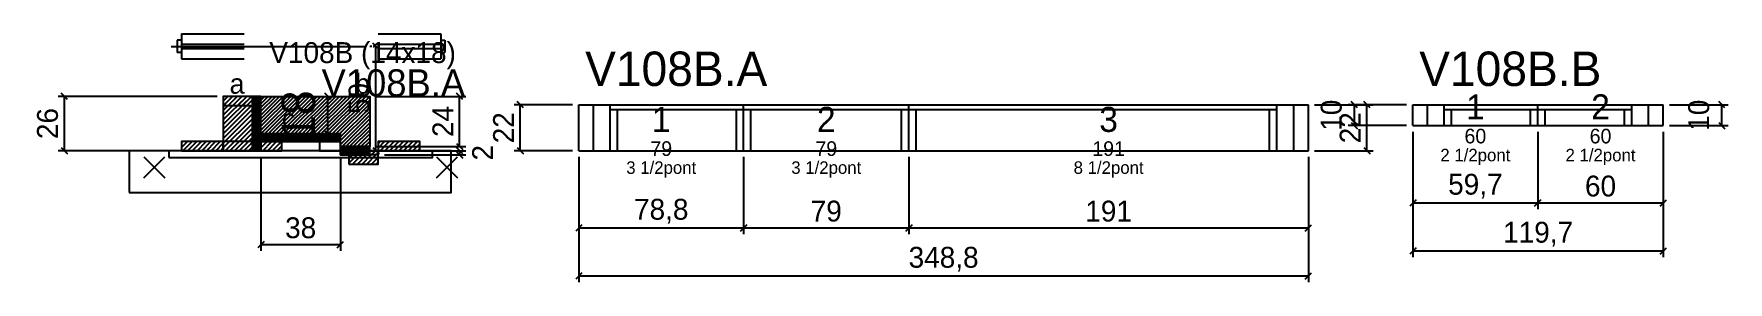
# Model space of a CAD drawing. Extents: x -69 to 742, y -85 to 34.
import ezdxf
from ezdxf.enums import TextEntityAlignment as Align

# ---------------------------------------------------------------- set-up
doc = ezdxf.new("R2010")
doc.units = 0
for name, color, linetype in [('5', 5, 'Continuous'), ('barrote', 126, 'Continuous'), ('CONCRETO', 251, 'Continuous'), ('COTA', 241, 'Continuous'), ('Cota Seção (2x)', 241, 'Continuous'), ('detalhes', 7, 'Continuous'), ('Hachura', 251, 'Continuous'), ('Madeira', 126, 'Continuous'), ('NOMENCLATURA', 7, 'Continuous'), ('Painéis', 200, 'Continuous'), ('presilha', 224, 'Continuous'), ('SARR_2.2x7', 40, 'Continuous'), ('SARR_3.5x7', 81, 'Continuous'), ('SCO-___-LAJ', 224, 'Continuous'), ('TENSOR', 224, 'Continuous'), ('texto', 7, 'Continuous'), ('Texto Seção', 7, 'Continuous')]:
    doc.layers.add(name, color=color, linetype=linetype)
doc.dimstyles.new('PAINEL', dxfattribs={"dimtxt": 10, "dimasz": 3, "dimexe": 3, "dimexo": 3, "dimgap": 3, "dimtad": 1, "dimblk": 'OBLIQUE', "dimblk1": 'OBLIQUE', "dimcen": 2.5, "dimclrd": 4, "dimclre": 4, "dimclrt": 240, "dimazin": 3, "dimtfac": 1, "dimtmove": 0, "dimatfit": 3})
doc.dimstyles.new('SECAO2X', dxfattribs={"dimtxt": 16, "dimasz": 3, "dimexe": 3, "dimexo": 3, "dimgap": 3, "dimtad": 1, "dimblk": 'OBLIQUE', "dimblk1": 'OBLIQUE', "dimcen": 2.5, "dimclrd": 4, "dimclre": 4, "dimclrt": 240, "dimazin": 3, "dimtfac": 1, "dimtmove": 0, "dimatfit": 3})

# ---------------------------------------------------------------- blocks, each defined once
blk = doc.blocks.new('_OBLIQUE')
at = {"color": 0, "linetype": 'BYBLOCK'}
blk.add_line((-0.5, -0.5), (0.5, 0.5), dxfattribs=at)

msp = doc.modelspace()

# ---------------------------------------------------------------- hatches: boundary and pattern name
at = {"layer": 'COTA'}
h = msp.add_hatch(dxfattribs=at)
h.set_pattern_fill('ANSI31', scale=0.4)
h.paths.add_polyline_path([(40, -14), (40, 4), (92, 4), (92, -20), (78, -20), (78, -14)])
at = {"layer": 'Hachura'}
h = msp.add_hatch(dxfattribs=at)
h.set_pattern_fill('ANSI31', scale=0.5)
h.paths.add_polyline_path([(22, -22), (36, -22), (36, 4), (22, 4)])
h = msp.add_hatch(dxfattribs=at)
h.set_pattern_fill('ANSI31', scale=0.5)
h.paths.add_polyline_path([(22, -0.4), (36, -0.4), (36, 4), (22, 4)])
h = msp.add_hatch(dxfattribs=at)
h.set_pattern_fill('SOLID')
h.paths.add_polyline_path([(36, -22), (40, -22), (40, 4), (36, 4)])
h = msp.add_hatch(dxfattribs=at)
h.set_pattern_fill('SOLID')
h.paths.add_polyline_path([(40, -17.6), (78, -17.6), (78, -14), (40, -14)])
h = msp.add_hatch(dxfattribs=at)
h.set_pattern_fill('ANSI31', scale=0.5)
h.paths.add_polyline_path([(2, -22), (22, -22), (22, -17.6), (2, -17.6)])
h = msp.add_hatch(dxfattribs=at)
h.set_pattern_fill('ANSI31', scale=0.5)
h.paths.add_polyline_path([(40, -22), (50, -22), (50, -17.6), (40, -17.6)])
h = msp.add_hatch(dxfattribs=at)
h.set_pattern_fill('SOLID')
h.paths.add_polyline_path([(78, -24), (92, -24), (92, -20), (78, -20)])
h = msp.add_hatch(dxfattribs=at)
h.set_pattern_fill('SOLID')
h.paths.add_polyline_path([(78, -22), (82, -22), (82, -24), (78, -24)])
h = msp.add_hatch(dxfattribs=at)
h.set_pattern_fill('ANSI31', scale=0.5)
h.paths.add_polyline_path([(82, -22), (96, -22), (96, -24), (82, -24)])
h = msp.add_hatch(dxfattribs=at)
h.set_pattern_fill('ANSI31', scale=0.5)
h.paths.add_polyline_path([(82, -28.4), (96, -28.4), (96, -24), (82, -24)])
h = msp.add_hatch(dxfattribs=at)
h.set_pattern_fill('ANSI31', scale=0.5)
h.paths.add_polyline_path([(96, -22), (116, -22), (116, -17.6), (96, -17.6)])

# ---------------------------------------------------------------- linework, layer by layer
for p, q in [((2, 34), (32, 34)), ((2, 34), (2, 22)), ((96, 34), (126, 34)), ((126, 34), (126, 22)), ((0, 31), (0, 25)), ((2, 31), (0, 31)), ((2, 25), (0, 25)), ((2, 29), (32, 29)), ((2, 27), (32, 27)), ((96, 29), (126, 29)), ((96, 27), (126, 27)), ((126, 31), (128, 31)), ((126, 25), (128, 25)), ((128, 31), (128, 25)), ((2, 22), (32, 22)), ((96, 22), (126, 22))]:
    msp.add_line(p, q)
at = {"layer": 'barrote'}
msp.add_lwpolyline([(-23, -42), (131, -42), (131, -22), (-23, -22)], close=True, dxfattribs=at)
at = {"layer": 'CONCRETO'}
msp.add_lwpolyline([(40, -14), (40, 4), (92, 4), (92, -20), (78, -20), (78, -14)], close=True, dxfattribs=at)
at = {"layer": 'Madeira'}
for points in [[(22, -22), (36, -22), (36, 4), (22, 4)], [(22, -0.4), (36, -0.4), (36, 4), (22, 4)], [(2, -22), (22, -22), (22, -17.6), (2, -17.6)], [(22, -22), (36, -22), (36, -17.6), (22, -17.6)], [(40, -22), (50, -22), (50, -17.6), (40, -17.6)], [(68, -22), (78, -22), (78, -17.6), (68, -17.6)], [(82, -22), (96, -22), (96, -24), (82, -24)], [(82, -28.4), (96, -28.4), (96, -24), (82, -24)], [(96, -22), (116, -22), (116, -17.6), (96, -17.6)]]:
    msp.add_lwpolyline(points, close=True, dxfattribs=at)
at = {"layer": 'Painéis'}
for p, q in [((192, 0), (270.8, 0)), ((192, -22), (192, 0)), ((270.8, -22), (270.8, 0)), ((270.8, -22), (270.8, 0)), ((270.8, 0), (349.8, 0)), ((270.8, -22), (270.8, 0)), ((349.8, -22), (349.8, 0)), ((349.8, -22), (349.8, 0)), ((349.8, 0), (540.8, 0)), ((349.8, -22), (349.8, 0)), ((540.8, -22), (540.8, 0)), ((590.8, 0), (650.5, 0)), ((590.8, -10), (590.8, 0)), ((650.5, -10), (650.5, 0)), ((650.5, -10), (650.5, 0)), ((650.5, 0), (710.5, 0)), ((650.5, -10), (650.5, 0)), ((710.5, -10), (710.5, 0)), ((590.8, -10), (650.5, -10)), ((650.5, -10), (710.5, -10)), ((192, -22), (270.8, -22)), ((270.8, -22), (349.8, -22)), ((349.8, -22), (540.8, -22))]:
    msp.add_line(p, q, dxfattribs=at)
for points in [[(36, -22), (40, -22), (40, 4), (36, 4)], [(40, -17.6), (78, -17.6), (78, -14), (40, -14)], [(78, -24), (92, -24), (92, -20), (78, -20)], [(78, -22), (82, -22), (82, -24), (78, -24)]]:
    msp.add_lwpolyline(points, close=True, dxfattribs=at)
at = {"layer": 'presilha'}
for p, q in [((-16, -35), (-6, -25)), ((-16, -25), (-6, -35)), ((124, -35), (134, -25)), ((124, -25), (134, -35))]:
    msp.add_line(p, q, dxfattribs=at)
at = {"layer": 'SARR_2.2x7'}
for p, q in [((199, -22), (199, 0)), ((533.8, -22), (533.8, 0)), ((597.8, -10), (597.8, 0)), ((703.5, -10), (703.5, 0)), ((207, -2.2), (270.8, -2.2)), ((270.8, -2.2), (349.8, -2.2)), ((349.8, -2.2), (525.8, -2.2)), ((605.8, -2.2), (650.5, -2.2)), ((650.5, -2.2), (695.5, -2.2))]:
    msp.add_line(p, q, dxfattribs=at)
at = {"layer": 'SARR_3.5x7'}
for p, q in [((207, -22), (207, 0)), ((270.8, -22), (270.8, 0)), ((270.8, -22), (270.8, 0)), ((349.8, -22), (349.8, 0)), ((349.8, -22), (349.8, 0)), ((525.8, -22), (525.8, 0)), ((605.8, -10), (605.8, 0)), ((650.5, -10), (650.5, 0)), ((650.5, -10), (650.5, 0)), ((695.5, -10), (695.5, 0)), ((210.5, -22), (210.5, -2.2)), ((267.3, -22), (267.3, -2.2)), ((274.3, -22), (274.3, -2.2)), ((346.3, -22), (346.3, -2.2)), ((353.3, -22), (353.3, -2.2)), ((522.3, -22), (522.3, -2.2)), ((609.3, -10), (609.3, -2.2)), ((647, -10), (647, -2.2)), ((654, -10), (654, -2.2)), ((692, -10), (692, -2.2)), ((605.8, -10), (609.3, -10)), ((647, -10), (650.5, -10)), ((650.5, -10), (654, -10)), ((692, -10), (695.5, -10)), ((207, -22), (210.5, -22)), ((267.3, -22), (270.8, -22)), ((270.8, -22), (274.3, -22)), ((346.3, -22), (349.8, -22)), ((349.8, -22), (353.3, -22)), ((522.3, -22), (525.8, -22))]:
    msp.add_line(p, q, dxfattribs=at)
at = {"layer": 'SCO-___-LAJ'}
msp.add_lwpolyline([(-4, -25.2), (122, -25.2), (122, -22), (-4, -22)], close=True, dxfattribs=at)
at = {"layer": 'TENSOR'}
msp.add_line((-3, 28), (90, 28), dxfattribs=at)

# ---------------------------------------------------------------- texts
at = {"layer": '5'}
for s, height, p in [('1', 12, (620.65, -1)), ('2', 12, (680.5, -1)), ('1', 12, (231.4, -7)), ('2', 12, (310.3, -7)), ('3', 12, (445.3, -7)), ('60', 7, (620.65, -15)), ('60', 7, (680.5, -15)), ('79', 7, (231.4, -21)), ('79', 7, (310.3, -21)), ('191', 7, (445.3, -21))]:
    msp.add_text(s, height=height, dxfattribs=at).set_placement(p, align=Align.MIDDLE_CENTER)
at = {"layer": 'detalhes'}
for s, p in [('a', (25, 5.3)), ('b', (85, 5.3)), ('c', (50, -11.5))]:
    msp.add_text(s, height=9.6, dxfattribs=at).set_placement(p)
at = {"layer": 'NOMENCLATURA'}
for s, p in [('V108B.A', (195, 9)), ('V108B.B', (593.8, 9))]:
    msp.add_text(s, height=16.5, dxfattribs=at).set_placement(p)
at = {"layer": 'texto', "char_height": 6, "attachment_point": 5}
for s, insert in [('2 1/2pont', (620.65, -25)), ('2 1/2pont', (680.5, -25)), ('3 1/2pont', (231.4, -31)), ('3 1/2pont', (310.3, -31)), ('8 1/2pont', (445.3, -31))]:
    msp.add_mtext(s, dxfattribs=dict(at, insert=insert))
at = {"layer": 'Texto Seção'}
for s, height, p in [('V108B (14x18)', 10, (44, 20)), ('V108B.A', 13, (69, 4))]:
    msp.add_text(s, height=height, dxfattribs=at).set_placement(p)

# ---------------------------------------------------------------- dimensions: what is measured, and where the dimension line sits
at = {"layer": 'COTA'}
for base, p1, p2 in [((95, -22), (96, -22), (96, 28)), ((-54, -22), (2, -22), (22, 4)), ((135, -20), (92, -20), (92, 4)), ((164, -22), (192, -22), (192, 0)), ((568.8, -22), (540.8, -22), (540.8, 0)), ((562.8, -10), (590.8, -10), (590.8, 0)), ((738.5, -10), (710.5, -10), (710.5, 0)), ((135, -22), (96, -22), (96, -24))]:
    msp.add_linear_dim(base=base, p1=p1, p2=p2, angle=90, dimstyle='PAINEL', dxfattribs=at).render()
for base, p1, p2 in [((590.8, -47), (590.8, -10), (650.5, -10)), ((590.8, -70), (590.8, -10), (710.5, -10)), ((650.5, -47), (650.5, -10), (710.5, -10)), ((40, -67), (40, -22), (78, -22)), ((192, -59), (192, -22), (270.8, -22)), ((192, -82), (192, -22), (540.8, -22)), ((270.8, -59), (270.8, -22), (349.8, -22)), ((349.8, -59), (349.8, -22), (540.8, -22))]:
    msp.add_linear_dim(base=base, p1=p1, p2=p2, dimstyle='PAINEL', dxfattribs=at).render()
at = {"layer": 'Cota Seção (2x)'}
msp.add_linear_dim(base=(72, -14), p1=(40, -14), p2=(40, 4), angle=90, dimstyle='SECAO2X', dxfattribs=at).render()

doc.saveas('drawing.dxf')
